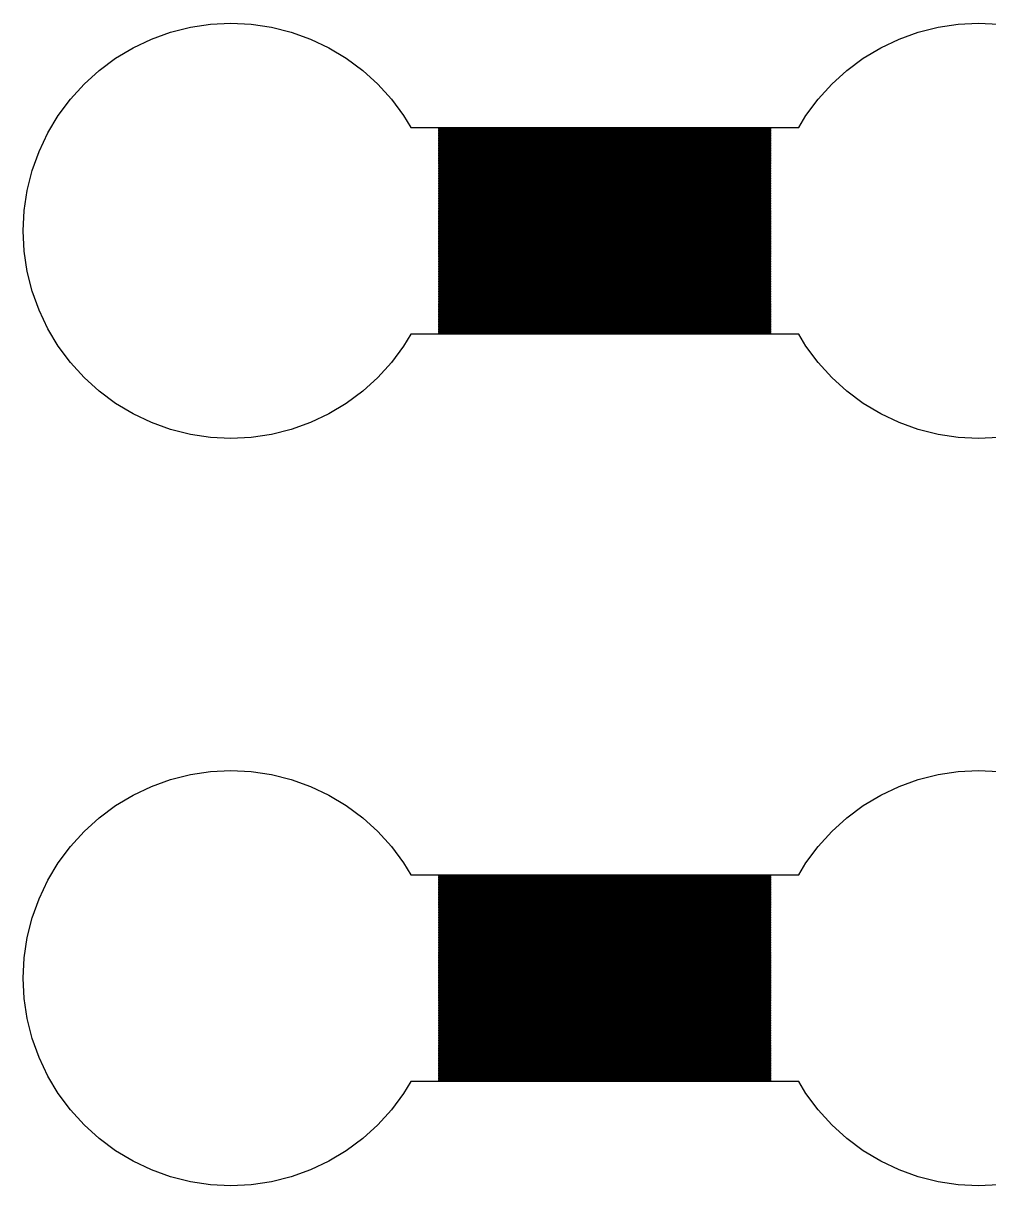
# Model space of a CAD drawing. Extents: x -16 to 132, y -40 to 113.
# Drawn here: x 2.05 to 13.93, y 38.86 to 53.18 of the extents above; entities that cross this region are included whole.
import ezdxf

# ---------------------------------------------------------------- set-up
doc = ezdxf.new("R2010")
doc.units = 0

msp = doc.modelspace()

# ---------------------------------------------------------------- linework, layer by layer
for p, q in [((3.85959, 53.0651), (4.10295, 53.1261)), ((4.10295, 53.1261), (4.35112, 53.1629)), ((4.35112, 53.1629), (4.6017, 53.1752)), ((4.6017, 53.1752), (4.85228, 53.1629)), ((4.85228, 53.1629), (5.10045, 53.1261)), ((5.10045, 53.1261), (5.34381, 53.0651)), ((13.063, 53.0651), (13.3063, 53.1261)), ((13.3063, 53.1261), (13.5545, 53.1629)), ((13.5545, 53.1629), (13.8051, 53.1752)), ((13.8051, 53.1752), (14.0557, 53.1629)), ((3.39658, 52.8733), (3.62338, 52.9806)), ((3.62338, 52.9806), (3.85959, 53.0651)), ((5.34381, 53.0651), (5.58003, 52.9806)), ((5.58003, 52.9806), (5.80682, 52.8733)), ((12.6, 52.8733), (12.8268, 52.9806)), ((12.8268, 52.9806), (13.063, 53.0651)), ((3.18138, 52.7443), (3.39658, 52.8733)), ((5.80682, 52.8733), (6.02202, 52.7443)), ((12.3848, 52.7443), (12.6, 52.8733)), ((2.97989, 52.5949), (3.18138, 52.7443)), ((6.02202, 52.7443), (6.22353, 52.5949)), ((12.1833, 52.5949), (12.3848, 52.7443)), ((2.79398, 52.4264), (2.97989, 52.5949)), ((6.22353, 52.5949), (6.40942, 52.4264)), ((11.9974, 52.4264), (12.1833, 52.5949)), ((2.62549, 52.2405), (2.79398, 52.4264)), ((6.40942, 52.4264), (6.57791, 52.2405)), ((11.8289, 52.2405), (11.9974, 52.4264)), ((2.47606, 52.039), (2.62549, 52.2405)), ((6.57791, 52.2405), (6.72734, 52.039)), ((11.6794, 52.039), (11.8289, 52.2405)), ((2.34708, 51.8238), (2.47606, 52.039)), ((6.72734, 52.039), (6.81555, 51.8918)), ((11.5912, 51.8918), (11.6794, 52.039)), ((6.81555, 51.8918), (11.5912, 51.8918)), ((11.2486, 51.8816), (7.15819, 51.8816)), ((7.15819, 51.8816), (7.15819, 51.8714)), ((7.15819, 51.8714), (11.2486, 51.8714)), ((11.2486, 51.8611), (7.15819, 51.8611)), ((7.15819, 51.8611), (7.15819, 51.8509)), ((7.15819, 51.8509), (11.2486, 51.8509)), ((11.2486, 51.8407), (7.15819, 51.8407)), ((7.15819, 51.8407), (7.15819, 51.8305)), ((7.15819, 51.8305), (11.2486, 51.8305)), ((11.2486, 51.8714), (11.2486, 51.8816)), ((11.2486, 51.8509), (11.2486, 51.8611)), ((11.2486, 51.8305), (11.2486, 51.8407)), ((2.23981, 51.597), (2.34708, 51.8238)), ((11.2486, 51.8202), (7.15819, 51.8202)), ((7.15819, 51.8202), (7.15819, 51.81)), ((7.15819, 51.81), (11.2486, 51.81)), ((11.2486, 51.7998), (7.15819, 51.7998)), ((7.15819, 51.7998), (7.15819, 51.7896)), ((7.15819, 51.7896), (11.2486, 51.7896)), ((11.2486, 51.7793), (7.15819, 51.7793)), ((7.15819, 51.7793), (7.15819, 51.7691)), ((7.15819, 51.7691), (11.2486, 51.7691)), ((11.2486, 51.7589), (7.15819, 51.7589)), ((7.15819, 51.7589), (7.15819, 51.7487)), ((7.15819, 51.7487), (11.2486, 51.7487)), ((11.2486, 51.7384), (7.15819, 51.7384)), ((7.15819, 51.7384), (7.15819, 51.7282)), ((7.15819, 51.7282), (11.2486, 51.7282)), ((11.2486, 51.718), (7.15819, 51.718)), ((7.15819, 51.718), (7.15819, 51.7077)), ((7.15819, 51.7077), (11.2486, 51.7077)), ((11.2486, 51.6975), (7.15819, 51.6975)), ((7.15819, 51.6975), (7.15819, 51.6873)), ((7.15819, 51.6873), (11.2486, 51.6873)), ((11.2486, 51.81), (11.2486, 51.8202)), ((11.2486, 51.7896), (11.2486, 51.7998)), ((11.2486, 51.7691), (11.2486, 51.7793)), ((11.2486, 51.7487), (11.2486, 51.7589)), ((11.2486, 51.7282), (11.2486, 51.7384)), ((11.2486, 51.7077), (11.2486, 51.718)), ((11.2486, 51.6873), (11.2486, 51.6975)), ((2.15527, 51.3608), (2.23981, 51.597)), ((11.2486, 51.6771), (7.15819, 51.6771)), ((7.15819, 51.6771), (7.15819, 51.6669)), ((7.15819, 51.6669), (11.2486, 51.6669)), ((11.2486, 51.6566), (7.15819, 51.6566)), ((7.15819, 51.6566), (7.15819, 51.6464)), ((7.15819, 51.6464), (11.2486, 51.6464)), ((11.2486, 51.6362), (7.15819, 51.6362)), ((7.15819, 51.6362), (7.15819, 51.6259)), ((7.15819, 51.6259), (11.2486, 51.6259)), ((11.2486, 51.6157), (7.15819, 51.6157)), ((7.15819, 51.6157), (7.15819, 51.6055)), ((7.15819, 51.6055), (11.2486, 51.6055)), ((11.2486, 51.5953), (7.15819, 51.5953)), ((7.15819, 51.5953), (7.15819, 51.585)), ((7.15819, 51.585), (11.2486, 51.585)), ((11.2486, 51.5748), (7.15819, 51.5748)), ((7.15819, 51.5748), (7.15819, 51.5646)), ((7.15819, 51.5646), (11.2486, 51.5646)), ((11.2486, 51.5544), (7.15819, 51.5544)), ((7.15819, 51.5544), (7.15819, 51.5441)), ((7.15819, 51.5441), (11.2486, 51.5441)), ((11.2486, 51.6669), (11.2486, 51.6771)), ((11.2486, 51.6464), (11.2486, 51.6566)), ((11.2486, 51.6259), (11.2486, 51.6362)), ((11.2486, 51.6055), (11.2486, 51.6157)), ((11.2486, 51.585), (11.2486, 51.5953)), ((11.2486, 51.5646), (11.2486, 51.5748)), ((11.2486, 51.5441), (11.2486, 51.5544)), ((11.2486, 51.5339), (7.15819, 51.5339)), ((7.15819, 51.5339), (7.15819, 51.5237)), ((7.15819, 51.5237), (11.2486, 51.5237)), ((11.2486, 51.5135), (7.15819, 51.5135)), ((7.15819, 51.5135), (7.15819, 51.5032)), ((7.15819, 51.5032), (11.2486, 51.5032)), ((11.2486, 51.493), (7.15819, 51.493)), ((7.15819, 51.493), (7.15819, 51.4828)), ((7.15819, 51.4828), (11.2486, 51.4828)), ((11.2486, 51.4725), (7.15819, 51.4725)), ((7.15819, 51.4725), (7.15819, 51.4623)), ((7.15819, 51.4623), (11.2486, 51.4623)), ((11.2486, 51.4521), (7.15819, 51.4521)), ((7.15819, 51.4521), (7.15819, 51.4419)), ((7.15819, 51.4419), (11.2486, 51.4419)), ((11.2486, 51.4317), (7.15819, 51.4317)), ((7.15819, 51.4317), (7.15819, 51.4214)), ((7.15819, 51.4214), (11.2486, 51.4214)), ((11.2486, 51.4112), (7.15819, 51.4112)), ((7.15819, 51.4112), (7.15819, 51.401)), ((7.15819, 51.401), (11.2486, 51.401)), ((11.2486, 51.5237), (11.2486, 51.5339)), ((11.2486, 51.5032), (11.2486, 51.5135)), ((11.2486, 51.4828), (11.2486, 51.493)), ((11.2486, 51.4623), (11.2486, 51.4725)), ((11.2486, 51.4419), (11.2486, 51.4521)), ((11.2486, 51.4214), (11.2486, 51.4317)), ((11.2486, 51.401), (11.2486, 51.4112)), ((2.09433, 51.1174), (2.15527, 51.3608)), ((11.2486, 51.3907), (7.15819, 51.3907)), ((7.15819, 51.3907), (7.15819, 51.3805)), ((7.15819, 51.3805), (11.2486, 51.3805)), ((11.2486, 51.3703), (7.15819, 51.3703)), ((7.15819, 51.3703), (7.15819, 51.3601)), ((7.15819, 51.3601), (11.2486, 51.3601)), ((11.2486, 51.3499), (7.15819, 51.3499)), ((7.15819, 51.3499), (7.15819, 51.3396)), ((7.15819, 51.3396), (11.2486, 51.3396)), ((11.2486, 51.3294), (7.15819, 51.3294)), ((7.15819, 51.3294), (7.15819, 51.3192)), ((7.15819, 51.3192), (11.2486, 51.3192)), ((11.2486, 51.3089), (7.15819, 51.3089)), ((7.15819, 51.3089), (7.15819, 51.2987)), ((7.15819, 51.2987), (11.2486, 51.2987)), ((11.2486, 51.2885), (7.15819, 51.2885)), ((7.15819, 51.2885), (7.15819, 51.2783)), ((7.15819, 51.2783), (11.2486, 51.2783)), ((11.2486, 51.268), (7.15819, 51.268)), ((7.15819, 51.268), (7.15819, 51.2578)), ((7.15819, 51.2578), (11.2486, 51.2578)), ((11.2486, 51.3805), (11.2486, 51.3907)), ((11.2486, 51.3601), (11.2486, 51.3703)), ((11.2486, 51.3396), (11.2486, 51.3499)), ((11.2486, 51.3192), (11.2486, 51.3294)), ((11.2486, 51.2987), (11.2486, 51.3089)), ((11.2486, 51.2783), (11.2486, 51.2885)), ((11.2486, 51.2578), (11.2486, 51.268)), ((2.05751, 50.8693), (2.09433, 51.1174)), ((11.2486, 51.2476), (7.15819, 51.2476)), ((7.15819, 51.2476), (7.15819, 51.2374)), ((7.15819, 51.2374), (11.2486, 51.2374)), ((11.2486, 51.2271), (7.15819, 51.2271)), ((7.15819, 51.2271), (7.15819, 51.2169)), ((7.15819, 51.2169), (11.2486, 51.2169)), ((11.2486, 51.2067), (7.15819, 51.2067)), ((7.15819, 51.2067), (7.15819, 51.1964)), ((7.15819, 51.1964), (11.2486, 51.1964)), ((11.2486, 51.1862), (7.15819, 51.1862)), ((7.15819, 51.1862), (7.15819, 51.176)), ((7.15819, 51.176), (11.2486, 51.176)), ((11.2486, 51.1658), (7.15819, 51.1658)), ((7.15819, 51.1658), (7.15819, 51.1555)), ((7.15819, 51.1555), (11.2486, 51.1555)), ((11.2486, 51.1453), (7.15819, 51.1453)), ((7.15819, 51.1453), (7.15819, 51.1351)), ((7.15819, 51.1351), (11.2486, 51.1351)), ((11.2486, 51.1249), (7.15819, 51.1249)), ((7.15819, 51.1249), (7.15819, 51.1146)), ((7.15819, 51.1146), (11.2486, 51.1146)), ((11.2486, 51.2374), (11.2486, 51.2476)), ((11.2486, 51.2169), (11.2486, 51.2271)), ((11.2486, 51.1964), (11.2486, 51.2067)), ((11.2486, 51.176), (11.2486, 51.1862)), ((11.2486, 51.1555), (11.2486, 51.1658)), ((11.2486, 51.1351), (11.2486, 51.1453)), ((11.2486, 51.1146), (11.2486, 51.1249)), ((11.2486, 51.1044), (7.15819, 51.1044)), ((7.15819, 51.1044), (7.15819, 51.0942)), ((7.15819, 51.0942), (11.2486, 51.0942)), ((11.2486, 51.084), (7.15819, 51.084)), ((7.15819, 51.084), (7.15819, 51.0737)), ((7.15819, 51.0737), (11.2486, 51.0737)), ((11.2486, 51.0635), (7.15819, 51.0635)), ((7.15819, 51.0635), (7.15819, 51.0533)), ((7.15819, 51.0533), (11.2486, 51.0533)), ((11.2486, 51.0431), (7.15819, 51.0431)), ((7.15819, 51.0431), (7.15819, 51.0328)), ((7.15819, 51.0328), (11.2486, 51.0328)), ((11.2486, 51.0226), (7.15819, 51.0226)), ((7.15819, 51.0226), (7.15819, 51.0124)), ((7.15819, 51.0124), (11.2486, 51.0124)), ((11.2486, 51.0022), (7.15819, 51.0022)), ((7.15819, 51.0022), (7.15819, 50.9919)), ((7.15819, 50.9919), (11.2486, 50.9919)), ((11.2486, 50.9817), (7.15819, 50.9817)), ((7.15819, 50.9817), (7.15819, 50.9715)), ((7.15819, 50.9715), (11.2486, 50.9715)), ((11.2486, 51.0942), (11.2486, 51.1044)), ((11.2486, 51.0737), (11.2486, 51.084)), ((11.2486, 51.0533), (11.2486, 51.0635)), ((11.2486, 51.0328), (11.2486, 51.0431)), ((11.2486, 51.0124), (11.2486, 51.0226)), ((11.2486, 50.9919), (11.2486, 51.0022)), ((11.2486, 50.9715), (11.2486, 50.9817)), ((2.0452, 50.6187), (2.05751, 50.8693)), ((11.2486, 50.9613), (7.15819, 50.9613)), ((7.15819, 50.9613), (7.15819, 50.951)), ((7.15819, 50.951), (11.2486, 50.951)), ((11.2486, 50.9408), (7.15819, 50.9408)), ((7.15819, 50.9408), (7.15819, 50.9306)), ((7.15819, 50.9306), (11.2486, 50.9306)), ((11.2486, 50.9204), (7.15819, 50.9204)), ((7.15819, 50.9204), (7.15819, 50.9101)), ((7.15819, 50.9101), (11.2486, 50.9101)), ((11.2486, 50.8999), (7.15819, 50.8999)), ((7.15819, 50.8999), (7.15819, 50.8897)), ((7.15819, 50.8897), (11.2486, 50.8897)), ((11.2486, 50.8794), (7.15819, 50.8794)), ((7.15819, 50.8794), (7.15819, 50.8692)), ((7.15819, 50.8692), (11.2486, 50.8692)), ((11.2486, 50.859), (7.15819, 50.859)), ((7.15819, 50.859), (7.15819, 50.8488)), ((7.15819, 50.8488), (11.2486, 50.8488)), ((11.2486, 50.8385), (7.15819, 50.8385)), ((7.15819, 50.8385), (7.15819, 50.8283)), ((7.15819, 50.8283), (11.2486, 50.8283)), ((11.2486, 50.951), (11.2486, 50.9613)), ((11.2486, 50.9306), (11.2486, 50.9408)), ((11.2486, 50.9101), (11.2486, 50.9204)), ((11.2486, 50.8897), (11.2486, 50.8999)), ((11.2486, 50.8692), (11.2486, 50.8794)), ((11.2486, 50.8488), (11.2486, 50.859)), ((11.2486, 50.8283), (11.2486, 50.8385)), ((11.2486, 50.8181), (7.15819, 50.8181)), ((7.15819, 50.8181), (7.15819, 50.8079)), ((7.15819, 50.8079), (11.2486, 50.8079)), ((11.2486, 50.7976), (7.15819, 50.7976)), ((7.15819, 50.7976), (7.15819, 50.7874)), ((7.15819, 50.7874), (11.2486, 50.7874)), ((11.2486, 50.7772), (7.15819, 50.7772)), ((7.15819, 50.7772), (7.15819, 50.767)), ((7.15819, 50.767), (11.2486, 50.767)), ((11.2486, 50.7567), (7.15819, 50.7567)), ((7.15819, 50.7567), (7.15819, 50.7465)), ((7.15819, 50.7465), (11.2486, 50.7465)), ((11.2486, 50.7363), (7.15819, 50.7363)), ((7.15819, 50.7363), (7.15819, 50.7261)), ((7.15819, 50.7261), (11.2486, 50.7261)), ((11.2486, 50.7158), (7.15819, 50.7158)), ((7.15819, 50.7158), (7.15819, 50.7056)), ((7.15819, 50.7056), (11.2486, 50.7056)), ((11.2486, 50.6954), (7.15819, 50.6954)), ((7.15819, 50.6954), (7.15819, 50.6852)), ((7.15819, 50.6852), (11.2486, 50.6852)), ((11.2486, 50.8079), (11.2486, 50.8181)), ((11.2486, 50.7874), (11.2486, 50.7976)), ((11.2486, 50.767), (11.2486, 50.7772)), ((11.2486, 50.7465), (11.2486, 50.7567)), ((11.2486, 50.7261), (11.2486, 50.7363)), ((11.2486, 50.7056), (11.2486, 50.7158)), ((11.2486, 50.6852), (11.2486, 50.6954)), ((2.05751, 50.3681), (2.0452, 50.6187)), ((11.2486, 50.6749), (7.15819, 50.6749)), ((7.15819, 50.6749), (7.15819, 50.6647)), ((7.15819, 50.6647), (11.2486, 50.6647)), ((11.2486, 50.6545), (7.15819, 50.6545)), ((7.15819, 50.6545), (7.15819, 50.6443)), ((7.15819, 50.6443), (11.2486, 50.6443)), ((11.2486, 50.634), (7.15819, 50.634)), ((7.15819, 50.634), (7.15819, 50.6238)), ((7.15819, 50.6238), (11.2486, 50.6238)), ((11.2486, 50.6136), (7.15819, 50.6136)), ((7.15819, 50.6136), (7.15819, 50.6033)), ((7.15819, 50.6033), (11.2486, 50.6033)), ((11.2486, 50.5931), (7.15819, 50.5931)), ((7.15819, 50.5931), (7.15819, 50.5829)), ((7.15819, 50.5829), (11.2486, 50.5829)), ((11.2486, 50.5727), (7.15819, 50.5727)), ((7.15819, 50.5727), (7.15819, 50.5625)), ((7.15819, 50.5625), (11.2486, 50.5625)), ((11.2486, 50.5522), (7.15819, 50.5522)), ((7.15819, 50.5522), (7.15819, 50.542)), ((7.15819, 50.542), (11.2486, 50.542)), ((11.2486, 50.6647), (11.2486, 50.6749)), ((11.2486, 50.6443), (11.2486, 50.6545)), ((11.2486, 50.6238), (11.2486, 50.634)), ((11.2486, 50.6033), (11.2486, 50.6136)), ((11.2486, 50.5829), (11.2486, 50.5931)), ((11.2486, 50.5625), (11.2486, 50.5727)), ((11.2486, 50.542), (11.2486, 50.5522)), ((11.2486, 50.5318), (7.15819, 50.5318)), ((7.15819, 50.5318), (7.15819, 50.5216)), ((7.15819, 50.5216), (11.2486, 50.5216)), ((11.2486, 50.5113), (7.15819, 50.5113)), ((7.15819, 50.5113), (7.15819, 50.5011)), ((7.15819, 50.5011), (11.2486, 50.5011)), ((11.2486, 50.4909), (7.15819, 50.4909)), ((7.15819, 50.4909), (7.15819, 50.4807)), ((7.15819, 50.4807), (11.2486, 50.4807)), ((11.2486, 50.4704), (7.15819, 50.4704)), ((7.15819, 50.4704), (7.15819, 50.4602)), ((7.15819, 50.4602), (11.2486, 50.4602)), ((11.2486, 50.45), (7.15819, 50.45)), ((7.15819, 50.45), (7.15819, 50.4397)), ((7.15819, 50.4397), (11.2486, 50.4397)), ((11.2486, 50.4295), (7.15819, 50.4295)), ((7.15819, 50.4295), (7.15819, 50.4193)), ((7.15819, 50.4193), (11.2486, 50.4193)), ((11.2486, 50.4091), (7.15819, 50.4091)), ((7.15819, 50.4091), (7.15819, 50.3988)), ((7.15819, 50.3988), (11.2486, 50.3988)), ((11.2486, 50.5216), (11.2486, 50.5318)), ((11.2486, 50.5011), (11.2486, 50.5113)), ((11.2486, 50.4807), (11.2486, 50.4909)), ((11.2486, 50.4602), (11.2486, 50.4704)), ((11.2486, 50.4397), (11.2486, 50.45)), ((11.2486, 50.4193), (11.2486, 50.4295)), ((11.2486, 50.3988), (11.2486, 50.4091)), ((2.09433, 50.1199), (2.05751, 50.3681)), ((11.2486, 50.3886), (7.15819, 50.3886)), ((7.15819, 50.3886), (7.15819, 50.3784)), ((7.15819, 50.3784), (11.2486, 50.3784)), ((11.2486, 50.3682), (7.15819, 50.3682)), ((7.15819, 50.3682), (7.15819, 50.3579)), ((7.15819, 50.3579), (11.2486, 50.3579)), ((11.2486, 50.3477), (7.15819, 50.3477)), ((7.15819, 50.3477), (7.15819, 50.3375)), ((7.15819, 50.3375), (11.2486, 50.3375)), ((11.2486, 50.3273), (7.15819, 50.3273)), ((7.15819, 50.3273), (7.15819, 50.317)), ((7.15819, 50.317), (11.2486, 50.317)), ((11.2486, 50.3068), (7.15819, 50.3068)), ((7.15819, 50.3068), (7.15819, 50.2966)), ((7.15819, 50.2966), (11.2486, 50.2966)), ((11.2486, 50.2863), (7.15819, 50.2863)), ((7.15819, 50.2863), (7.15819, 50.2761)), ((7.15819, 50.2761), (11.2486, 50.2761)), ((11.2486, 50.2659), (7.15819, 50.2659)), ((7.15819, 50.2659), (7.15819, 50.2557)), ((7.15819, 50.2557), (11.2486, 50.2557)), ((11.2486, 50.3784), (11.2486, 50.3886)), ((11.2486, 50.3579), (11.2486, 50.3682)), ((11.2486, 50.3375), (11.2486, 50.3477)), ((11.2486, 50.317), (11.2486, 50.3273)), ((11.2486, 50.2966), (11.2486, 50.3068)), ((11.2486, 50.2761), (11.2486, 50.2863)), ((11.2486, 50.2557), (11.2486, 50.2659)), ((2.15527, 49.8766), (2.09433, 50.1199)), ((11.2486, 50.2455), (7.15819, 50.2455)), ((7.15819, 50.2455), (7.15819, 50.2352)), ((7.15819, 50.2352), (11.2486, 50.2352)), ((11.2486, 50.225), (7.15819, 50.225)), ((7.15819, 50.225), (7.15819, 50.2148)), ((7.15819, 50.2148), (11.2486, 50.2148)), ((11.2486, 50.2045), (7.15819, 50.2045)), ((7.15819, 50.2045), (7.15819, 50.1943)), ((7.15819, 50.1943), (11.2486, 50.1943)), ((11.2486, 50.1841), (7.15819, 50.1841)), ((7.15819, 50.1841), (7.15819, 50.1739)), ((7.15819, 50.1739), (11.2486, 50.1739)), ((11.2486, 50.1637), (7.15819, 50.1637)), ((7.15819, 50.1637), (7.15819, 50.1534)), ((7.15819, 50.1534), (11.2486, 50.1534)), ((11.2486, 50.1432), (7.15819, 50.1432)), ((7.15819, 50.1432), (7.15819, 50.133)), ((7.15819, 50.133), (11.2486, 50.133)), ((11.2486, 50.1227), (7.15819, 50.1227)), ((7.15819, 50.1227), (7.15819, 50.1125)), ((7.15819, 50.1125), (11.2486, 50.1125)), ((11.2486, 50.2352), (11.2486, 50.2455)), ((11.2486, 50.2148), (11.2486, 50.225)), ((11.2486, 50.1943), (11.2486, 50.2045)), ((11.2486, 50.1739), (11.2486, 50.1841)), ((11.2486, 50.1534), (11.2486, 50.1637)), ((11.2486, 50.133), (11.2486, 50.1432)), ((11.2486, 50.1125), (11.2486, 50.1227)), ((11.2486, 50.1023), (7.15819, 50.1023)), ((7.15819, 50.1023), (7.15819, 50.0921)), ((7.15819, 50.0921), (11.2486, 50.0921)), ((11.2486, 50.0818), (7.15819, 50.0818)), ((7.15819, 50.0818), (7.15819, 50.0716)), ((7.15819, 50.0716), (11.2486, 50.0716)), ((11.2486, 50.0614), (7.15819, 50.0614)), ((7.15819, 50.0614), (7.15819, 50.0512)), ((7.15819, 50.0512), (11.2486, 50.0512)), ((11.2486, 50.0409), (7.15819, 50.0409)), ((7.15819, 50.0409), (7.15819, 50.0307)), ((7.15819, 50.0307), (11.2486, 50.0307)), ((11.2486, 50.0205), (7.15819, 50.0205)), ((7.15819, 50.0205), (7.15819, 50.0103)), ((7.15819, 50.0103), (11.2486, 50.0103)), ((11.2486, 50), (7.15819, 50)), ((7.15819, 50), (7.15819, 49.9898)), ((7.15819, 49.9898), (11.2486, 49.9898)), ((11.2486, 49.9796), (7.15819, 49.9796)), ((7.15819, 49.9796), (7.15819, 49.9693)), ((7.15819, 49.9693), (11.2486, 49.9693)), ((11.2486, 50.0921), (11.2486, 50.1023)), ((11.2486, 50.0716), (11.2486, 50.0818)), ((11.2486, 50.0512), (11.2486, 50.0614)), ((11.2486, 50.0307), (11.2486, 50.0409)), ((11.2486, 50.0103), (11.2486, 50.0205)), ((11.2486, 49.9898), (11.2486, 50)), ((11.2486, 49.9693), (11.2486, 49.9796)), ((2.23981, 49.6404), (2.15527, 49.8766)), ((11.2486, 49.9591), (7.15819, 49.9591)), ((7.15819, 49.9591), (7.15819, 49.9489)), ((7.15819, 49.9489), (11.2486, 49.9489)), ((11.2486, 49.9387), (7.15819, 49.9387)), ((7.15819, 49.9387), (7.15819, 49.9285)), ((7.15819, 49.9285), (11.2486, 49.9285)), ((11.2486, 49.9182), (7.15819, 49.9182)), ((7.15819, 49.9182), (7.15819, 49.908)), ((7.15819, 49.908), (11.2486, 49.908)), ((11.2486, 49.8978), (7.15819, 49.8978)), ((7.15819, 49.8978), (7.15819, 49.8875)), ((7.15819, 49.8875), (11.2486, 49.8875)), ((11.2486, 49.8773), (7.15819, 49.8773)), ((7.15819, 49.8773), (7.15819, 49.8671)), ((7.15819, 49.8671), (11.2486, 49.8671)), ((11.2486, 49.8569), (7.15819, 49.8569)), ((7.15819, 49.8569), (7.15819, 49.8466)), ((7.15819, 49.8466), (11.2486, 49.8466)), ((11.2486, 49.8364), (7.15819, 49.8364)), ((7.15819, 49.8364), (7.15819, 49.8262)), ((7.15819, 49.8262), (11.2486, 49.8262)), ((11.2486, 49.9489), (11.2486, 49.9591)), ((11.2486, 49.9285), (11.2486, 49.9387)), ((11.2486, 49.908), (11.2486, 49.9182)), ((11.2486, 49.8875), (11.2486, 49.8978)), ((11.2486, 49.8671), (11.2486, 49.8773)), ((11.2486, 49.8466), (11.2486, 49.8569)), ((11.2486, 49.8262), (11.2486, 49.8364)), ((11.2486, 49.816), (7.15819, 49.816)), ((7.15819, 49.816), (7.15819, 49.8057)), ((7.15819, 49.8057), (11.2486, 49.8057)), ((11.2486, 49.7955), (7.15819, 49.7955)), ((7.15819, 49.7955), (7.15819, 49.7853)), ((7.15819, 49.7853), (11.2486, 49.7853)), ((11.2486, 49.7751), (7.15819, 49.7751)), ((7.15819, 49.7751), (7.15819, 49.7648)), ((7.15819, 49.7648), (11.2486, 49.7648)), ((11.2486, 49.7546), (7.15819, 49.7546)), ((7.15819, 49.7546), (7.15819, 49.7444)), ((7.15819, 49.7444), (11.2486, 49.7444)), ((11.2486, 49.7341), (7.15819, 49.7341)), ((7.15819, 49.7341), (7.15819, 49.7239)), ((7.15819, 49.7239), (11.2486, 49.7239)), ((11.2486, 49.7137), (7.15819, 49.7137)), ((7.15819, 49.7137), (7.15819, 49.7035)), ((7.15819, 49.7035), (11.2486, 49.7035)), ((11.2486, 49.6932), (7.15819, 49.6932)), ((7.15819, 49.6932), (7.15819, 49.683)), ((7.15819, 49.683), (11.2486, 49.683)), ((11.2486, 49.8057), (11.2486, 49.816)), ((11.2486, 49.7853), (11.2486, 49.7955)), ((11.2486, 49.7648), (11.2486, 49.7751)), ((11.2486, 49.7444), (11.2486, 49.7546)), ((11.2486, 49.7239), (11.2486, 49.7341)), ((11.2486, 49.7035), (11.2486, 49.7137)), ((11.2486, 49.683), (11.2486, 49.6932)), ((2.34708, 49.4136), (2.23981, 49.6404)), ((11.2486, 49.6728), (7.15819, 49.6728)), ((7.15819, 49.6728), (7.15819, 49.6626)), ((7.15819, 49.6626), (11.2486, 49.6626)), ((11.2486, 49.6523), (7.15819, 49.6523)), ((7.15819, 49.6523), (7.15819, 49.6421)), ((7.15819, 49.6421), (11.2486, 49.6421)), ((11.2486, 49.6319), (7.15819, 49.6319)), ((7.15819, 49.6319), (7.15819, 49.6217)), ((7.15819, 49.6217), (11.2486, 49.6217)), ((11.2486, 49.6115), (7.15819, 49.6115)), ((7.15819, 49.6115), (7.15819, 49.6012)), ((7.15819, 49.6012), (11.2486, 49.6012)), ((11.2486, 49.591), (7.15819, 49.591)), ((7.15819, 49.591), (7.15819, 49.5807)), ((7.15819, 49.5807), (11.2486, 49.5807)), ((11.2486, 49.5705), (7.15819, 49.5705)), ((7.15819, 49.5705), (7.15819, 49.5603)), ((7.15819, 49.5603), (11.2486, 49.5603)), ((11.2486, 49.5501), (7.15819, 49.5501)), ((7.15819, 49.5501), (7.15819, 49.5399)), ((7.15819, 49.5399), (11.2486, 49.5399)), ((11.2486, 49.6626), (11.2486, 49.6728)), ((11.2486, 49.6421), (11.2486, 49.6523)), ((11.2486, 49.6217), (11.2486, 49.6319)), ((11.2486, 49.6012), (11.2486, 49.6115)), ((11.2486, 49.5807), (11.2486, 49.591)), ((11.2486, 49.5603), (11.2486, 49.5705)), ((11.2486, 49.5399), (11.2486, 49.5501)), ((2.47606, 49.1984), (2.34708, 49.4136)), ((11.2486, 49.5296), (7.15819, 49.5296)), ((7.15819, 49.5296), (7.15819, 49.5194)), ((7.15819, 49.5194), (11.2486, 49.5194)), ((11.2486, 49.5092), (7.15819, 49.5092)), ((7.15819, 49.5092), (7.15819, 49.499)), ((7.15819, 49.499), (11.2486, 49.499)), ((11.2486, 49.4887), (7.15819, 49.4887)), ((7.15819, 49.4887), (7.15819, 49.4785)), ((7.15819, 49.4785), (11.2486, 49.4785)), ((11.2486, 49.4683), (7.15819, 49.4683)), ((7.15819, 49.4683), (7.15819, 49.4581)), ((7.15819, 49.4581), (11.2486, 49.4581)), ((11.2486, 49.4478), (7.15819, 49.4478)), ((7.15819, 49.4478), (7.15819, 49.4376)), ((7.15819, 49.4376), (11.2486, 49.4376)), ((11.2486, 49.4274), (7.15819, 49.4274)), ((7.15819, 49.4274), (7.15819, 49.4171)), ((7.15819, 49.4171), (11.2486, 49.4171)), ((11.2486, 49.4069), (7.15819, 49.4069)), ((7.15819, 49.4069), (7.15819, 49.3967)), ((7.15819, 49.3967), (11.2486, 49.3967)), ((11.2486, 49.5194), (11.2486, 49.5296)), ((11.2486, 49.499), (11.2486, 49.5092)), ((11.2486, 49.4785), (11.2486, 49.4887)), ((11.2486, 49.4581), (11.2486, 49.4683)), ((11.2486, 49.4376), (11.2486, 49.4478)), ((11.2486, 49.4171), (11.2486, 49.4274)), ((11.2486, 49.3967), (11.2486, 49.4069)), ((6.81555, 49.3456), (6.72734, 49.1984)), ((11.5912, 49.3456), (6.81555, 49.3456)), ((11.2486, 49.3865), (7.15819, 49.3865)), ((7.15819, 49.3865), (7.15819, 49.3762)), ((7.15819, 49.3762), (11.2486, 49.3762)), ((11.2486, 49.366), (7.15819, 49.366)), ((7.15819, 49.366), (7.15819, 49.3558)), ((7.15819, 49.3558), (11.2486, 49.3558)), ((11.2486, 49.3762), (11.2486, 49.3865)), ((11.2486, 49.3558), (11.2486, 49.366)), ((11.6794, 49.1984), (11.5912, 49.3456)), ((2.62549, 48.9969), (2.47606, 49.1984)), ((6.72734, 49.1984), (6.57791, 48.9969)), ((11.8289, 48.9969), (11.6794, 49.1984)), ((2.79398, 48.811), (2.62549, 48.9969)), ((6.57791, 48.9969), (6.40942, 48.811)), ((11.9974, 48.811), (11.8289, 48.9969)), ((2.97989, 48.6425), (2.79398, 48.811)), ((6.40942, 48.811), (6.22353, 48.6425)), ((12.1833, 48.6425), (11.9974, 48.811)), ((3.18138, 48.4931), (2.97989, 48.6425)), ((6.22353, 48.6425), (6.02202, 48.4931)), ((12.3848, 48.4931), (12.1833, 48.6425)), ((3.39658, 48.3641), (3.18138, 48.4931)), ((6.02202, 48.4931), (5.80682, 48.3641)), ((12.6, 48.3641), (12.3848, 48.4931)), ((3.62338, 48.2568), (3.39658, 48.3641)), ((3.85959, 48.1723), (3.62338, 48.2568)), ((5.58003, 48.2568), (5.34381, 48.1723)), ((5.80682, 48.3641), (5.58003, 48.2568)), ((12.8268, 48.2568), (12.6, 48.3641)), ((13.063, 48.1723), (12.8268, 48.2568)), ((4.10295, 48.1113), (3.85959, 48.1723)), ((4.35112, 48.0745), (4.10295, 48.1113)), ((5.10045, 48.1113), (4.85228, 48.0745)), ((5.34381, 48.1723), (5.10045, 48.1113)), ((13.3063, 48.1113), (13.063, 48.1723)), ((13.5545, 48.0745), (13.3063, 48.1113)), ((4.6017, 48.0622), (4.35112, 48.0745)), ((4.85228, 48.0745), (4.6017, 48.0622)), ((13.8051, 48.0622), (13.5545, 48.0745)), ((14.0557, 48.0745), (13.8051, 48.0622)), ((4.10295, 43.9227), (4.35112, 43.9595)), ((4.35112, 43.9595), (4.6017, 43.9718)), ((4.6017, 43.9718), (4.85228, 43.9595)), ((4.85228, 43.9595), (5.10045, 43.9227)), ((13.3063, 43.9227), (13.5545, 43.9595)), ((13.5545, 43.9595), (13.8051, 43.9718)), ((13.8051, 43.9718), (14.0557, 43.9595)), ((3.62338, 43.7772), (3.85959, 43.8617)), ((3.85959, 43.8617), (4.10295, 43.9227)), ((5.10045, 43.9227), (5.34381, 43.8617)), ((5.34381, 43.8617), (5.58003, 43.7772)), ((12.8268, 43.7772), (13.063, 43.8617)), ((13.063, 43.8617), (13.3063, 43.9227)), ((3.18138, 43.5409), (3.39658, 43.6699)), ((3.39658, 43.6699), (3.62338, 43.7772)), ((5.58003, 43.7772), (5.80682, 43.6699)), ((5.80682, 43.6699), (6.02202, 43.5409)), ((12.3848, 43.5409), (12.6, 43.6699)), ((12.6, 43.6699), (12.8268, 43.7772)), ((2.97989, 43.3915), (3.18138, 43.5409)), ((6.02202, 43.5409), (6.22353, 43.3915)), ((12.1833, 43.3915), (12.3848, 43.5409)), ((2.79398, 43.223), (2.97989, 43.3915)), ((6.22353, 43.3915), (6.40942, 43.223)), ((11.9974, 43.223), (12.1833, 43.3915)), ((2.62549, 43.0371), (2.79398, 43.223)), ((6.40942, 43.223), (6.57791, 43.0371)), ((11.8289, 43.0371), (11.9974, 43.223)), ((2.47606, 42.8356), (2.62549, 43.0371)), ((6.57791, 43.0371), (6.72734, 42.8356)), ((11.6794, 42.8356), (11.8289, 43.0371)), ((2.34708, 42.6204), (2.47606, 42.8356)), ((6.72734, 42.8356), (6.81555, 42.6884)), ((11.5912, 42.6884), (11.6794, 42.8356)), ((6.81555, 42.6884), (11.5912, 42.6884)), ((11.2486, 42.6782), (7.15819, 42.6782)), ((7.15819, 42.6782), (7.15819, 42.668)), ((7.15819, 42.668), (11.2486, 42.668)), ((11.2486, 42.668), (11.2486, 42.6782)), ((2.23981, 42.3936), (2.34708, 42.6204)), ((11.2486, 42.6577), (7.15819, 42.6577)), ((7.15819, 42.6577), (7.15819, 42.6475)), ((7.15819, 42.6475), (11.2486, 42.6475)), ((11.2486, 42.6373), (7.15819, 42.6373)), ((7.15819, 42.6373), (7.15819, 42.6271)), ((7.15819, 42.6271), (11.2486, 42.6271)), ((11.2486, 42.6168), (7.15819, 42.6168)), ((7.15819, 42.6168), (7.15819, 42.6066)), ((7.15819, 42.6066), (11.2486, 42.6066)), ((11.2486, 42.5964), (7.15819, 42.5964)), ((7.15819, 42.5964), (7.15819, 42.5862)), ((7.15819, 42.5862), (11.2486, 42.5862)), ((11.2486, 42.5759), (7.15819, 42.5759)), ((7.15819, 42.5759), (7.15819, 42.5657)), ((7.15819, 42.5657), (11.2486, 42.5657)), ((11.2486, 42.5555), (7.15819, 42.5555)), ((7.15819, 42.5555), (7.15819, 42.5453)), ((7.15819, 42.5453), (11.2486, 42.5453)), ((11.2486, 42.535), (7.15819, 42.535)), ((7.15819, 42.535), (7.15819, 42.5248)), ((7.15819, 42.5248), (11.2486, 42.5248)), ((11.2486, 42.6475), (11.2486, 42.6577)), ((11.2486, 42.6271), (11.2486, 42.6373)), ((11.2486, 42.6066), (11.2486, 42.6168)), ((11.2486, 42.5862), (11.2486, 42.5964)), ((11.2486, 42.5657), (11.2486, 42.5759)), ((11.2486, 42.5453), (11.2486, 42.5555)), ((11.2486, 42.5248), (11.2486, 42.535)), ((2.15527, 42.1574), (2.23981, 42.3936)), ((11.2486, 42.5146), (7.15819, 42.5146)), ((7.15819, 42.5146), (7.15819, 42.5043)), ((7.15819, 42.5043), (11.2486, 42.5043)), ((11.2486, 42.4941), (7.15819, 42.4941)), ((7.15819, 42.4941), (7.15819, 42.4839)), ((7.15819, 42.4839), (11.2486, 42.4839)), ((11.2486, 42.4737), (7.15819, 42.4737)), ((7.15819, 42.4737), (7.15819, 42.4635)), ((7.15819, 42.4635), (11.2486, 42.4635)), ((11.2486, 42.4532), (7.15819, 42.4532)), ((7.15819, 42.4532), (7.15819, 42.443)), ((7.15819, 42.443), (11.2486, 42.443)), ((11.2486, 42.4328), (7.15819, 42.4328)), ((7.15819, 42.4328), (7.15819, 42.4225)), ((7.15819, 42.4225), (11.2486, 42.4225)), ((11.2486, 42.4123), (7.15819, 42.4123)), ((7.15819, 42.4123), (7.15819, 42.4021)), ((7.15819, 42.4021), (11.2486, 42.4021)), ((11.2486, 42.3919), (7.15819, 42.3919)), ((7.15819, 42.3919), (7.15819, 42.3816)), ((7.15819, 42.3816), (11.2486, 42.3816)), ((11.2486, 42.5043), (11.2486, 42.5146)), ((11.2486, 42.4839), (11.2486, 42.4941)), ((11.2486, 42.4635), (11.2486, 42.4737)), ((11.2486, 42.443), (11.2486, 42.4532)), ((11.2486, 42.4225), (11.2486, 42.4328)), ((11.2486, 42.4021), (11.2486, 42.4123)), ((11.2486, 42.3816), (11.2486, 42.3919)), ((11.2486, 42.3714), (7.15819, 42.3714)), ((7.15819, 42.3714), (7.15819, 42.3612)), ((7.15819, 42.3612), (11.2486, 42.3612)), ((11.2486, 42.351), (7.15819, 42.351)), ((7.15819, 42.351), (7.15819, 42.3407)), ((7.15819, 42.3407), (11.2486, 42.3407)), ((11.2486, 42.3305), (7.15819, 42.3305)), ((7.15819, 42.3305), (7.15819, 42.3203)), ((7.15819, 42.3203), (11.2486, 42.3203)), ((11.2486, 42.3101), (7.15819, 42.3101)), ((7.15819, 42.3101), (7.15819, 42.2998)), ((7.15819, 42.2998), (11.2486, 42.2998)), ((11.2486, 42.2896), (7.15819, 42.2896)), ((7.15819, 42.2896), (7.15819, 42.2794)), ((7.15819, 42.2794), (11.2486, 42.2794)), ((11.2486, 42.2691), (7.15819, 42.2691)), ((7.15819, 42.2691), (7.15819, 42.2589)), ((7.15819, 42.2589), (11.2486, 42.2589)), ((11.2486, 42.2487), (7.15819, 42.2487)), ((7.15819, 42.2487), (7.15819, 42.2385)), ((7.15819, 42.2385), (11.2486, 42.2385)), ((11.2486, 42.3612), (11.2486, 42.3714)), ((11.2486, 42.3407), (11.2486, 42.351)), ((11.2486, 42.3203), (11.2486, 42.3305)), ((11.2486, 42.2998), (11.2486, 42.3101)), ((11.2486, 42.2794), (11.2486, 42.2896)), ((11.2486, 42.2589), (11.2486, 42.2691)), ((11.2486, 42.2385), (11.2486, 42.2487)), ((2.09433, 41.914), (2.15527, 42.1574)), ((11.2486, 42.2283), (7.15819, 42.2283)), ((7.15819, 42.2283), (7.15819, 42.218)), ((7.15819, 42.218), (11.2486, 42.218)), ((11.2486, 42.2078), (7.15819, 42.2078)), ((7.15819, 42.2078), (7.15819, 42.1976)), ((7.15819, 42.1976), (11.2486, 42.1976)), ((11.2486, 42.1873), (7.15819, 42.1873)), ((7.15819, 42.1873), (7.15819, 42.1771)), ((7.15819, 42.1771), (11.2486, 42.1771)), ((11.2486, 42.1669), (7.15819, 42.1669)), ((7.15819, 42.1669), (7.15819, 42.1567)), ((7.15819, 42.1567), (11.2486, 42.1567)), ((11.2486, 42.1465), (7.15819, 42.1465)), ((7.15819, 42.1465), (7.15819, 42.1362)), ((7.15819, 42.1362), (11.2486, 42.1362)), ((11.2486, 42.126), (7.15819, 42.126)), ((7.15819, 42.126), (7.15819, 42.1158)), ((7.15819, 42.1158), (11.2486, 42.1158)), ((11.2486, 42.1055), (7.15819, 42.1055)), ((7.15819, 42.1055), (7.15819, 42.0953)), ((7.15819, 42.0953), (11.2486, 42.0953)), ((11.2486, 42.218), (11.2486, 42.2283)), ((11.2486, 42.1976), (11.2486, 42.2078)), ((11.2486, 42.1771), (11.2486, 42.1873)), ((11.2486, 42.1567), (11.2486, 42.1669)), ((11.2486, 42.1362), (11.2486, 42.1465)), ((11.2486, 42.1158), (11.2486, 42.126)), ((11.2486, 42.0953), (11.2486, 42.1055)), ((11.2486, 42.0851), (7.15819, 42.0851)), ((7.15819, 42.0851), (7.15819, 42.0749)), ((7.15819, 42.0749), (11.2486, 42.0749)), ((11.2486, 42.0646), (7.15819, 42.0646)), ((7.15819, 42.0646), (7.15819, 42.0544)), ((7.15819, 42.0544), (11.2486, 42.0544)), ((11.2486, 42.0442), (7.15819, 42.0442)), ((7.15819, 42.0442), (7.15819, 42.034)), ((7.15819, 42.034), (11.2486, 42.034)), ((11.2486, 42.0237), (7.15819, 42.0237)), ((7.15819, 42.0237), (7.15819, 42.0135)), ((7.15819, 42.0135), (11.2486, 42.0135)), ((11.2486, 42.0033), (7.15819, 42.0033)), ((7.15819, 42.0033), (7.15819, 41.993)), ((7.15819, 41.993), (11.2486, 41.993)), ((11.2486, 41.9828), (7.15819, 41.9828)), ((7.15819, 41.9828), (7.15819, 41.9726)), ((7.15819, 41.9726), (11.2486, 41.9726)), ((11.2486, 41.9624), (7.15819, 41.9624)), ((7.15819, 41.9624), (7.15819, 41.9521)), ((7.15819, 41.9521), (11.2486, 41.9521)), ((11.2486, 42.0749), (11.2486, 42.0851)), ((11.2486, 42.0544), (11.2486, 42.0646)), ((11.2486, 42.034), (11.2486, 42.0442)), ((11.2486, 42.0135), (11.2486, 42.0237)), ((11.2486, 41.993), (11.2486, 42.0033)), ((11.2486, 41.9726), (11.2486, 41.9828)), ((11.2486, 41.9521), (11.2486, 41.9624)), ((2.05751, 41.6659), (2.09433, 41.914)), ((11.2486, 41.9419), (7.15819, 41.9419)), ((7.15819, 41.9419), (7.15819, 41.9317)), ((7.15819, 41.9317), (11.2486, 41.9317)), ((11.2486, 41.9215), (7.15819, 41.9215)), ((7.15819, 41.9215), (7.15819, 41.9112)), ((7.15819, 41.9112), (11.2486, 41.9112)), ((11.2486, 41.901), (7.15819, 41.901)), ((7.15819, 41.901), (7.15819, 41.8908)), ((7.15819, 41.8908), (11.2486, 41.8908)), ((11.2486, 41.8806), (7.15819, 41.8806)), ((7.15819, 41.8806), (7.15819, 41.8703)), ((7.15819, 41.8703), (11.2486, 41.8703)), ((11.2486, 41.8601), (7.15819, 41.8601)), ((7.15819, 41.8601), (7.15819, 41.8499)), ((7.15819, 41.8499), (11.2486, 41.8499)), ((11.2486, 41.8397), (7.15819, 41.8397)), ((7.15819, 41.8397), (7.15819, 41.8294)), ((7.15819, 41.8294), (11.2486, 41.8294)), ((11.2486, 41.8192), (7.15819, 41.8192)), ((7.15819, 41.8192), (7.15819, 41.809)), ((7.15819, 41.809), (11.2486, 41.809)), ((11.2486, 41.9317), (11.2486, 41.9419)), ((11.2486, 41.9112), (11.2486, 41.9215)), ((11.2486, 41.8908), (11.2486, 41.901)), ((11.2486, 41.8703), (11.2486, 41.8806)), ((11.2486, 41.8499), (11.2486, 41.8601)), ((11.2486, 41.8294), (11.2486, 41.8397)), ((11.2486, 41.809), (11.2486, 41.8192)), ((2.0452, 41.4153), (2.05751, 41.6659)), ((11.2486, 41.7988), (7.15819, 41.7988)), ((7.15819, 41.7988), (7.15819, 41.7885)), ((7.15819, 41.7885), (11.2486, 41.7885)), ((11.2486, 41.7783), (7.15819, 41.7783)), ((7.15819, 41.7783), (7.15819, 41.7681)), ((7.15819, 41.7681), (11.2486, 41.7681)), ((11.2486, 41.7579), (7.15819, 41.7579)), ((7.15819, 41.7579), (7.15819, 41.7476)), ((7.15819, 41.7476), (11.2486, 41.7476)), ((11.2486, 41.7374), (7.15819, 41.7374)), ((7.15819, 41.7374), (7.15819, 41.7272)), ((7.15819, 41.7272), (11.2486, 41.7272)), ((11.2486, 41.717), (7.15819, 41.717)), ((7.15819, 41.717), (7.15819, 41.7067)), ((7.15819, 41.7067), (11.2486, 41.7067)), ((11.2486, 41.6965), (7.15819, 41.6965)), ((7.15819, 41.6965), (7.15819, 41.6863)), ((7.15819, 41.6863), (11.2486, 41.6863)), ((11.2486, 41.676), (7.15819, 41.676)), ((7.15819, 41.676), (7.15819, 41.6658)), ((7.15819, 41.6658), (11.2486, 41.6658)), ((11.2486, 41.7885), (11.2486, 41.7988)), ((11.2486, 41.7681), (11.2486, 41.7783)), ((11.2486, 41.7476), (11.2486, 41.7579)), ((11.2486, 41.7272), (11.2486, 41.7374)), ((11.2486, 41.7067), (11.2486, 41.717)), ((11.2486, 41.6863), (11.2486, 41.6965)), ((11.2486, 41.6658), (11.2486, 41.676)), ((11.2486, 41.6556), (7.15819, 41.6556)), ((7.15819, 41.6556), (7.15819, 41.6454)), ((7.15819, 41.6454), (11.2486, 41.6454)), ((11.2486, 41.6351), (7.15819, 41.6351)), ((7.15819, 41.6351), (7.15819, 41.6249)), ((7.15819, 41.6249), (11.2486, 41.6249)), ((11.2486, 41.6147), (7.15819, 41.6147)), ((7.15819, 41.6147), (7.15819, 41.6045)), ((7.15819, 41.6045), (11.2486, 41.6045)), ((11.2486, 41.5942), (7.15819, 41.5942)), ((7.15819, 41.5942), (7.15819, 41.584)), ((7.15819, 41.584), (11.2486, 41.584)), ((11.2486, 41.5738), (7.15819, 41.5738)), ((7.15819, 41.5738), (7.15819, 41.5636)), ((7.15819, 41.5636), (11.2486, 41.5636)), ((11.2486, 41.5533), (7.15819, 41.5533)), ((7.15819, 41.5533), (7.15819, 41.5431)), ((7.15819, 41.5431), (11.2486, 41.5431)), ((11.2486, 41.5329), (7.15819, 41.5329)), ((7.15819, 41.5329), (7.15819, 41.5227)), ((7.15819, 41.5227), (11.2486, 41.5227)), ((11.2486, 41.6454), (11.2486, 41.6556)), ((11.2486, 41.6249), (11.2486, 41.6351)), ((11.2486, 41.6045), (11.2486, 41.6147)), ((11.2486, 41.584), (11.2486, 41.5942)), ((11.2486, 41.5636), (11.2486, 41.5738)), ((11.2486, 41.5431), (11.2486, 41.5533)), ((11.2486, 41.5227), (11.2486, 41.5329)), ((2.05751, 41.1647), (2.0452, 41.4153)), ((11.2486, 41.5124), (7.15819, 41.5124)), ((7.15819, 41.5124), (7.15819, 41.5022)), ((7.15819, 41.5022), (11.2486, 41.5022)), ((11.2486, 41.492), (7.15819, 41.492)), ((7.15819, 41.492), (7.15819, 41.4818)), ((7.15819, 41.4818), (11.2486, 41.4818)), ((11.2486, 41.4715), (7.15819, 41.4715)), ((7.15819, 41.4715), (7.15819, 41.4613)), ((7.15819, 41.4613), (11.2486, 41.4613)), ((11.2486, 41.4511), (7.15819, 41.4511)), ((7.15819, 41.4511), (7.15819, 41.4409)), ((7.15819, 41.4409), (11.2486, 41.4409)), ((11.2486, 41.4306), (7.15819, 41.4306)), ((7.15819, 41.4306), (7.15819, 41.4204)), ((7.15819, 41.4204), (11.2486, 41.4204)), ((11.2486, 41.4102), (7.15819, 41.4102)), ((7.15819, 41.4102), (7.15819, 41.3999)), ((7.15819, 41.3999), (11.2486, 41.3999)), ((11.2486, 41.3897), (7.15819, 41.3897)), ((7.15819, 41.3897), (7.15819, 41.3795)), ((7.15819, 41.3795), (11.2486, 41.3795)), ((11.2486, 41.5022), (11.2486, 41.5124)), ((11.2486, 41.4818), (11.2486, 41.492)), ((11.2486, 41.4613), (11.2486, 41.4715)), ((11.2486, 41.4409), (11.2486, 41.4511)), ((11.2486, 41.4204), (11.2486, 41.4306)), ((11.2486, 41.3999), (11.2486, 41.4102)), ((11.2486, 41.3795), (11.2486, 41.3897)), ((11.2486, 41.3693), (7.15819, 41.3693)), ((7.15819, 41.3693), (7.15819, 41.3591)), ((7.15819, 41.3591), (11.2486, 41.3591)), ((11.2486, 41.3488), (7.15819, 41.3488)), ((7.15819, 41.3488), (7.15819, 41.3386)), ((7.15819, 41.3386), (11.2486, 41.3386)), ((11.2486, 41.3284), (7.15819, 41.3284)), ((7.15819, 41.3284), (7.15819, 41.3182)), ((7.15819, 41.3182), (11.2486, 41.3182)), ((11.2486, 41.3079), (7.15819, 41.3079)), ((7.15819, 41.3079), (7.15819, 41.2977)), ((7.15819, 41.2977), (11.2486, 41.2977)), ((11.2486, 41.2875), (7.15819, 41.2875)), ((7.15819, 41.2875), (7.15819, 41.2773)), ((7.15819, 41.2773), (11.2486, 41.2773)), ((11.2486, 41.267), (7.15819, 41.267)), ((7.15819, 41.267), (7.15819, 41.2568)), ((7.15819, 41.2568), (11.2486, 41.2568)), ((11.2486, 41.2466), (7.15819, 41.2466)), ((7.15819, 41.2466), (7.15819, 41.2363)), ((7.15819, 41.2363), (11.2486, 41.2363)), ((11.2486, 41.3591), (11.2486, 41.3693)), ((11.2486, 41.3386), (11.2486, 41.3488)), ((11.2486, 41.3182), (11.2486, 41.3284)), ((11.2486, 41.2977), (11.2486, 41.3079)), ((11.2486, 41.2773), (11.2486, 41.2875)), ((11.2486, 41.2568), (11.2486, 41.267)), ((11.2486, 41.2363), (11.2486, 41.2466)), ((2.09433, 40.9165), (2.05751, 41.1647)), ((11.2486, 41.2261), (7.15819, 41.2261)), ((7.15819, 41.2261), (7.15819, 41.2159)), ((7.15819, 41.2159), (11.2486, 41.2159)), ((11.2486, 41.2057), (7.15819, 41.2057)), ((7.15819, 41.2057), (7.15819, 41.1954)), ((7.15819, 41.1954), (11.2486, 41.1954)), ((11.2486, 41.1852), (7.15819, 41.1852)), ((7.15819, 41.1852), (7.15819, 41.175)), ((7.15819, 41.175), (11.2486, 41.175)), ((11.2486, 41.1648), (7.15819, 41.1648)), ((7.15819, 41.1648), (7.15819, 41.1545)), ((7.15819, 41.1545), (11.2486, 41.1545)), ((11.2486, 41.1443), (7.15819, 41.1443)), ((7.15819, 41.1443), (7.15819, 41.1341)), ((7.15819, 41.1341), (11.2486, 41.1341)), ((11.2486, 41.1239), (7.15819, 41.1239)), ((7.15819, 41.1239), (7.15819, 41.1136)), ((7.15819, 41.1136), (11.2486, 41.1136)), ((11.2486, 41.1034), (7.15819, 41.1034)), ((7.15819, 41.1034), (7.15819, 41.0932)), ((7.15819, 41.0932), (11.2486, 41.0932)), ((11.2486, 41.2159), (11.2486, 41.2261)), ((11.2486, 41.1954), (11.2486, 41.2057)), ((11.2486, 41.175), (11.2486, 41.1852)), ((11.2486, 41.1545), (11.2486, 41.1648)), ((11.2486, 41.1341), (11.2486, 41.1443)), ((11.2486, 41.1136), (11.2486, 41.1239)), ((11.2486, 41.0932), (11.2486, 41.1034)), ((11.2486, 41.0829), (7.15819, 41.0829)), ((7.15819, 41.0829), (7.15819, 41.0727)), ((7.15819, 41.0727), (11.2486, 41.0727)), ((11.2486, 41.0625), (7.15819, 41.0625)), ((7.15819, 41.0625), (7.15819, 41.0523)), ((7.15819, 41.0523), (11.2486, 41.0523)), ((11.2486, 41.0421), (7.15819, 41.0421)), ((7.15819, 41.0421), (7.15819, 41.0318)), ((7.15819, 41.0318), (11.2486, 41.0318)), ((11.2486, 41.0216), (7.15819, 41.0216)), ((7.15819, 41.0216), (7.15819, 41.0114)), ((7.15819, 41.0114), (11.2486, 41.0114)), ((11.2486, 41.0011), (7.15819, 41.0011)), ((7.15819, 41.0011), (7.15819, 40.9909)), ((7.15819, 40.9909), (11.2486, 40.9909)), ((11.2486, 40.9807), (7.15819, 40.9807)), ((7.15819, 40.9807), (7.15819, 40.9705)), ((7.15819, 40.9705), (11.2486, 40.9705)), ((11.2486, 40.9603), (7.15819, 40.9603)), ((7.15819, 40.9603), (7.15819, 40.95)), ((7.15819, 40.95), (11.2486, 40.95)), ((11.2486, 41.0727), (11.2486, 41.0829)), ((11.2486, 41.0523), (11.2486, 41.0625)), ((11.2486, 41.0318), (11.2486, 41.0421)), ((11.2486, 41.0114), (11.2486, 41.0216)), ((11.2486, 40.9909), (11.2486, 41.0011)), ((11.2486, 40.9705), (11.2486, 40.9807)), ((11.2486, 40.95), (11.2486, 40.9603)), ((2.15527, 40.6732), (2.09433, 40.9165)), ((11.2486, 40.9398), (7.15819, 40.9398)), ((7.15819, 40.9398), (7.15819, 40.9296)), ((7.15819, 40.9296), (11.2486, 40.9296)), ((11.2486, 40.9193), (7.15819, 40.9193)), ((7.15819, 40.9193), (7.15819, 40.9091)), ((7.15819, 40.9091), (11.2486, 40.9091)), ((11.2486, 40.8989), (7.15819, 40.8989)), ((7.15819, 40.8989), (7.15819, 40.8887)), ((7.15819, 40.8887), (11.2486, 40.8887)), ((11.2486, 40.8784), (7.15819, 40.8784)), ((7.15819, 40.8784), (7.15819, 40.8682)), ((7.15819, 40.8682), (11.2486, 40.8682)), ((11.2486, 40.858), (7.15819, 40.858)), ((7.15819, 40.858), (7.15819, 40.8478)), ((7.15819, 40.8478), (11.2486, 40.8478)), ((11.2486, 40.8375), (7.15819, 40.8375)), ((7.15819, 40.8375), (7.15819, 40.8273)), ((7.15819, 40.8273), (11.2486, 40.8273)), ((11.2486, 40.8171), (7.15819, 40.8171)), ((7.15819, 40.8171), (7.15819, 40.8069)), ((7.15819, 40.8069), (11.2486, 40.8069)), ((11.2486, 40.9296), (11.2486, 40.9398)), ((11.2486, 40.9091), (11.2486, 40.9193)), ((11.2486, 40.8887), (11.2486, 40.8989)), ((11.2486, 40.8682), (11.2486, 40.8784)), ((11.2486, 40.8478), (11.2486, 40.858)), ((11.2486, 40.8273), (11.2486, 40.8375)), ((11.2486, 40.8069), (11.2486, 40.8171)), ((2.23981, 40.437), (2.15527, 40.6732)), ((11.2486, 40.7966), (7.15819, 40.7966)), ((7.15819, 40.7966), (7.15819, 40.7864)), ((7.15819, 40.7864), (11.2486, 40.7864)), ((11.2486, 40.7762), (7.15819, 40.7762)), ((7.15819, 40.7762), (7.15819, 40.7659)), ((7.15819, 40.7659), (11.2486, 40.7659)), ((11.2486, 40.7557), (7.15819, 40.7557)), ((7.15819, 40.7557), (7.15819, 40.7455)), ((7.15819, 40.7455), (11.2486, 40.7455)), ((11.2486, 40.7353), (7.15819, 40.7353)), ((7.15819, 40.7353), (7.15819, 40.7251)), ((7.15819, 40.7251), (11.2486, 40.7251)), ((11.2486, 40.7148), (7.15819, 40.7148)), ((7.15819, 40.7148), (7.15819, 40.7046)), ((7.15819, 40.7046), (11.2486, 40.7046)), ((11.2486, 40.6944), (7.15819, 40.6944)), ((7.15819, 40.6944), (7.15819, 40.6841)), ((7.15819, 40.6841), (11.2486, 40.6841)), ((11.2486, 40.6739), (7.15819, 40.6739)), ((7.15819, 40.6739), (7.15819, 40.6637)), ((7.15819, 40.6637), (11.2486, 40.6637)), ((11.2486, 40.7864), (11.2486, 40.7966)), ((11.2486, 40.7659), (11.2486, 40.7762)), ((11.2486, 40.7455), (11.2486, 40.7557)), ((11.2486, 40.7251), (11.2486, 40.7353)), ((11.2486, 40.7046), (11.2486, 40.7148)), ((11.2486, 40.6841), (11.2486, 40.6944)), ((11.2486, 40.6637), (11.2486, 40.6739)), ((11.2486, 40.6535), (7.15819, 40.6535)), ((7.15819, 40.6535), (7.15819, 40.6432)), ((7.15819, 40.6432), (11.2486, 40.6432)), ((11.2486, 40.633), (7.15819, 40.633)), ((7.15819, 40.633), (7.15819, 40.6228)), ((7.15819, 40.6228), (11.2486, 40.6228)), ((11.2486, 40.6126), (7.15819, 40.6126)), ((7.15819, 40.6126), (7.15819, 40.6023)), ((7.15819, 40.6023), (11.2486, 40.6023)), ((11.2486, 40.5921), (7.15819, 40.5921)), ((7.15819, 40.5921), (7.15819, 40.5819)), ((7.15819, 40.5819), (11.2486, 40.5819)), ((11.2486, 40.5717), (7.15819, 40.5717)), ((7.15819, 40.5717), (7.15819, 40.5614)), ((7.15819, 40.5614), (11.2486, 40.5614)), ((11.2486, 40.5512), (7.15819, 40.5512)), ((7.15819, 40.5512), (7.15819, 40.541)), ((7.15819, 40.541), (11.2486, 40.541)), ((11.2486, 40.5307), (7.15819, 40.5307)), ((7.15819, 40.5307), (7.15819, 40.5205)), ((7.15819, 40.5205), (11.2486, 40.5205)), ((11.2486, 40.6432), (11.2486, 40.6535)), ((11.2486, 40.6228), (11.2486, 40.633)), ((11.2486, 40.6023), (11.2486, 40.6126)), ((11.2486, 40.5819), (11.2486, 40.5921)), ((11.2486, 40.5614), (11.2486, 40.5717)), ((11.2486, 40.541), (11.2486, 40.5512)), ((11.2486, 40.5205), (11.2486, 40.5307)), ((2.34708, 40.2102), (2.23981, 40.437)), ((11.2486, 40.5103), (7.15819, 40.5103)), ((7.15819, 40.5103), (7.15819, 40.5001)), ((7.15819, 40.5001), (11.2486, 40.5001)), ((11.2486, 40.4898), (7.15819, 40.4898)), ((7.15819, 40.4898), (7.15819, 40.4796)), ((7.15819, 40.4796), (11.2486, 40.4796)), ((11.2486, 40.4694), (7.15819, 40.4694)), ((7.15819, 40.4694), (7.15819, 40.4592)), ((7.15819, 40.4592), (11.2486, 40.4592)), ((11.2486, 40.4489), (7.15819, 40.4489)), ((7.15819, 40.4489), (7.15819, 40.4387)), ((7.15819, 40.4387), (11.2486, 40.4387)), ((11.2486, 40.4285), (7.15819, 40.4285)), ((7.15819, 40.4285), (7.15819, 40.4183)), ((7.15819, 40.4183), (11.2486, 40.4183)), ((11.2486, 40.4081), (7.15819, 40.4081)), ((7.15819, 40.4081), (7.15819, 40.3978)), ((7.15819, 40.3978), (11.2486, 40.3978)), ((11.2486, 40.3876), (7.15819, 40.3876)), ((7.15819, 40.3876), (7.15819, 40.3773)), ((7.15819, 40.3773), (11.2486, 40.3773)), ((11.2486, 40.5001), (11.2486, 40.5103)), ((11.2486, 40.4796), (11.2486, 40.4898)), ((11.2486, 40.4592), (11.2486, 40.4694)), ((11.2486, 40.4387), (11.2486, 40.4489)), ((11.2486, 40.4183), (11.2486, 40.4285)), ((11.2486, 40.3978), (11.2486, 40.4081)), ((11.2486, 40.3773), (11.2486, 40.3876)), ((11.2486, 40.3671), (7.15819, 40.3671)), ((7.15819, 40.3671), (7.15819, 40.3569)), ((7.15819, 40.3569), (11.2486, 40.3569)), ((11.2486, 40.3467), (7.15819, 40.3467)), ((7.15819, 40.3467), (7.15819, 40.3365)), ((7.15819, 40.3365), (11.2486, 40.3365)), ((11.2486, 40.3262), (7.15819, 40.3262)), ((7.15819, 40.3262), (7.15819, 40.316)), ((7.15819, 40.316), (11.2486, 40.316)), ((11.2486, 40.3058), (7.15819, 40.3058)), ((7.15819, 40.3058), (7.15819, 40.2956)), ((7.15819, 40.2956), (11.2486, 40.2956)), ((11.2486, 40.2853), (7.15819, 40.2853)), ((7.15819, 40.2853), (7.15819, 40.2751)), ((7.15819, 40.2751), (11.2486, 40.2751)), ((11.2486, 40.2649), (7.15819, 40.2649)), ((7.15819, 40.2649), (7.15819, 40.2547)), ((7.15819, 40.2547), (11.2486, 40.2547)), ((11.2486, 40.2444), (7.15819, 40.2444)), ((7.15819, 40.2444), (7.15819, 40.2342)), ((7.15819, 40.2342), (11.2486, 40.2342)), ((11.2486, 40.3569), (11.2486, 40.3671)), ((11.2486, 40.3365), (11.2486, 40.3467)), ((11.2486, 40.316), (11.2486, 40.3262)), ((11.2486, 40.2956), (11.2486, 40.3058)), ((11.2486, 40.2751), (11.2486, 40.2853)), ((11.2486, 40.2547), (11.2486, 40.2649)), ((11.2486, 40.2342), (11.2486, 40.2444)), ((2.47606, 39.995), (2.34708, 40.2102)), ((6.81555, 40.1422), (6.72734, 39.995)), ((11.5912, 40.1422), (6.81555, 40.1422)), ((11.2486, 40.224), (7.15819, 40.224)), ((7.15819, 40.224), (7.15819, 40.2137)), ((7.15819, 40.2137), (11.2486, 40.2137)), ((11.2486, 40.2035), (7.15819, 40.2035)), ((7.15819, 40.2035), (7.15819, 40.1933)), ((7.15819, 40.1933), (11.2486, 40.1933)), ((11.2486, 40.1831), (7.15819, 40.1831)), ((7.15819, 40.1831), (7.15819, 40.1728)), ((7.15819, 40.1728), (11.2486, 40.1728)), ((11.2486, 40.1626), (7.15819, 40.1626)), ((7.15819, 40.1626), (7.15819, 40.1524)), ((7.15819, 40.1524), (11.2486, 40.1524)), ((11.2486, 40.2137), (11.2486, 40.224)), ((11.2486, 40.1933), (11.2486, 40.2035)), ((11.2486, 40.1728), (11.2486, 40.1831)), ((11.2486, 40.1524), (11.2486, 40.1626)), ((11.6794, 39.995), (11.5912, 40.1422)), ((2.62549, 39.7935), (2.47606, 39.995)), ((6.72734, 39.995), (6.57791, 39.7935)), ((11.8289, 39.7935), (11.6794, 39.995)), ((2.79398, 39.6076), (2.62549, 39.7935)), ((6.57791, 39.7935), (6.40942, 39.6076)), ((11.9974, 39.6076), (11.8289, 39.7935)), ((2.97989, 39.4391), (2.79398, 39.6076)), ((6.40942, 39.6076), (6.22353, 39.4391)), ((12.1833, 39.4391), (11.9974, 39.6076)), ((3.18138, 39.2897), (2.97989, 39.4391)), ((6.22353, 39.4391), (6.02202, 39.2897)), ((12.3848, 39.2897), (12.1833, 39.4391)), ((3.39658, 39.1607), (3.18138, 39.2897)), ((6.02202, 39.2897), (5.80682, 39.1607)), ((12.6, 39.1607), (12.3848, 39.2897)), ((3.62338, 39.0534), (3.39658, 39.1607)), ((5.80682, 39.1607), (5.58003, 39.0534)), ((12.8268, 39.0534), (12.6, 39.1607)), ((3.85959, 38.9689), (3.62338, 39.0534)), ((4.10295, 38.9079), (3.85959, 38.9689)), ((5.34381, 38.9689), (5.10045, 38.9079)), ((5.58003, 39.0534), (5.34381, 38.9689)), ((13.063, 38.9689), (12.8268, 39.0534)), ((13.3063, 38.9079), (13.063, 38.9689)), ((4.35112, 38.8711), (4.10295, 38.9079)), ((4.6017, 38.8588), (4.35112, 38.8711)), ((4.85228, 38.8711), (4.6017, 38.8588)), ((5.10045, 38.9079), (4.85228, 38.8711)), ((13.5545, 38.8711), (13.3063, 38.9079)), ((13.8051, 38.8588), (13.5545, 38.8711)), ((14.0557, 38.8711), (13.8051, 38.8588))]:
    msp.add_line(p, q)

doc.saveas('drawing.dxf')
